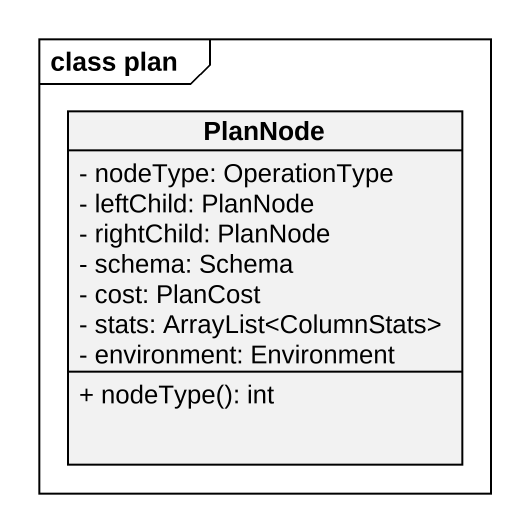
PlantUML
@startuml
mainframe class plan
hide circle
hide empty members
skinparam classAttributeIconSize 0
class PlanNode {
  - nodeType: OperationType
  - leftChild: PlanNode
  - rightChild: PlanNode
  - schema: Schema
  - cost: PlanCost
  - stats: ArrayList<ColumnStats>
  - environment: Environment
  + nodeType(): int
}
@enduml
